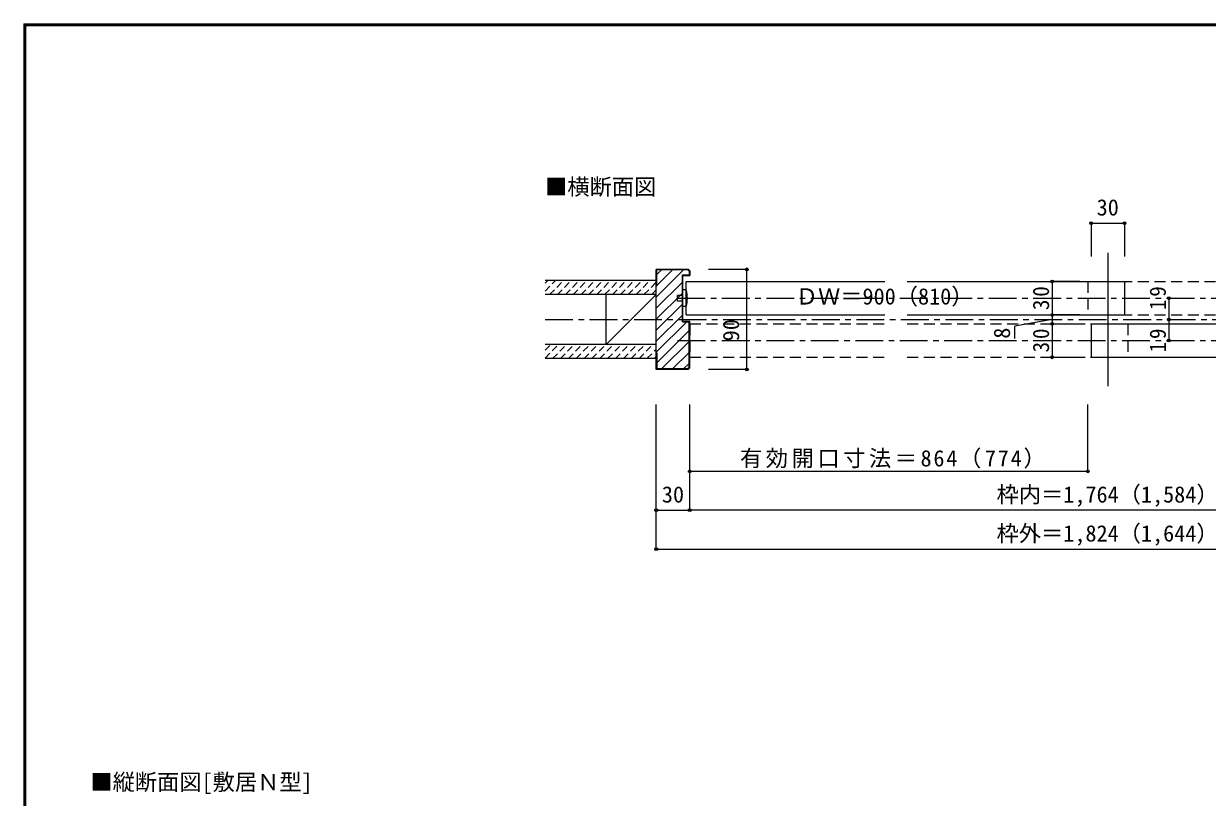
# Model space of a CAD drawing. Units: millimetres, scale not verified. Extents: x -973 to 977, y -718 to 696.
# Drawn here: x -973 to 91, y 0 to 696 of the extents above; entities that cross this region are included whole.
import ezdxf
from ezdxf.enums import TextEntityAlignment as Align

# ---------------------------------------------------------------- set-up
doc = ezdxf.new("R2010")
doc.units = ezdxf.units.MM
doc.header["$LTSCALE"] = 5
doc.header["$PDMODE"] = 32
doc.header["$PDSIZE"] = 2.5
for name, pattern in [('CHAIN1', [8, 5, -1, 1, -1]), ('DASHED1', [1.8, 1.2, -0.6]), ('DASHED2', [3, 2, -1])]:
    doc.linetypes.add(name, pattern=pattern)
for name, color, linetype in [('0-1_通り芯', 4, 'CHAIN1'), ('0-2_柱', 3, 'Continuous'), ('0-3_仕上げ', 7, 'Continuous'), ('0-4_枠', 3, 'Continuous'), ('0-6_扉', 6, 'Continuous'), ('0-7_金物', 7, 'Continuous'), ('0-A_文字', 7, 'Continuous'), ('0-B_寸法', 7, 'Continuous'), ('0-C_ハッチ', 4, 'DASHED1'), ('F-1_枠', 6, 'Continuous')]:
    doc.layers.add(name, color=color, linetype=linetype)
doc.styles.add('ＭＳ ゴシック', font='')
doc.styles.get('ＭＳ ゴシック').set_extended_font_data('MS Gothic')

msp = doc.modelspace()

# ---------------------------------------------------------------- linework, layer by layer
at = {"layer": '0-1_通り芯'}
msp.add_line((-504.366, 430), (507.672, 430), dxfattribs=at)
at = {"layer": '0-2_柱'}
for p, q in [((-449.366, 407.5), (-449.366, 452.5)), ((-404.366, 407.5), (-404.366, 452.5))]:
    msp.add_line(p, q, dxfattribs=at)
at = {"layer": '0-2_柱', "color": 7}
msp.add_line((-449.366, 407.5), (-404.366, 452.5), dxfattribs=at)
at = {"layer": '0-3_仕上げ', "color": 2}
for p, q in [((-404.366, 465), (-504.366, 465)), ((-404.366, 452.5), (-504.366, 452.5)), ((-404.366, 407.5), (-504.366, 407.5)), ((-404.366, 395), (-504.366, 395))]:
    msp.add_line(p, q, dxfattribs=at)
at = {"layer": '0-4_枠'}
for p, q in [((1.653, 490), (1.653, 370)), ((-375.781, 475), (-404.366, 475)), ((-404.366, 385), (-404.366, 475)), ((-375.988, 474.5), (-403.866, 474.5)), ((-403.866, 460), (-403.866, 474.5)), ((-380.866, 470), (-374.866, 470)), ((-380.866, 428), (-380.866, 470)), ((-380.366, 469.5), (-374.366, 469.5)), ((-380.366, 428.5), (-380.366, 469.5)), ((-375.988, 474.5), (-374.866, 473.379)), ((-374.366, 473.586), (-375.781, 475)), ((-374.866, 473.379), (-374.866, 470)), ((-374.366, 473.586), (-374.366, 469.5)), ((-403.866, 460), (-404.366, 460)), ((-380.866, 428), (-374.866, 428)), ((-380.366, 428.5), (-374.366, 428.5)), ((-374.866, 386.914), (-374.866, 428)), ((-374.366, 386.414), (-374.366, 428.5)), ((-403.866, 400), (-404.366, 400)), ((-403.866, 400), (-403.866, 385.5)), ((-375.781, 385), (-404.366, 385)), ((-376.281, 385.5), (-403.866, 385.5)), ((-374.866, 386.914), (-376.281, 385.5)), ((-375.781, 385), (-374.366, 386.414))]:
    msp.add_line(p, q, dxfattribs=at)
at = {"layer": '0-6_扉'}
for p, q in [((-377.366, 434), (-377.366, 464)), ((-377.366, 464), (-198.808, 464)), ((-178.808, 464), (16.653, 464)), ((16.653, 464), (16.653, 434)), ((-377.366, 434), (-198.808, 434)), ((-178.808, 434), (16.653, 434)), ((-13.347, 426), (-13.347, 396)), ((-13.347, 426), (173.663, 426)), ((-13.347, 396), (173.663, 396))]:
    msp.add_line(p, q, dxfattribs=at)
at = {"layer": '0-6_扉', "color": 2, "linetype": 'DASHED2'}
for p, q in [((-16.347, 464), (-16.347, 434)), ((-16.347, 464), (173.663, 464)), ((-374.366, 426), (-374.366, 396)), ((-374.366, 426), (-198.808, 426)), ((-178.808, 426), (19.653, 426)), ((-16.347, 434), (173.663, 434)), ((19.653, 426), (19.653, 396)), ((-374.366, 396), (-198.808, 396)), ((-178.808, 396), (19.653, 396))]:
    msp.add_line(p, q, dxfattribs=at)
at = {"layer": '0-7_金物'}
for p, q in [((-380.366, 451.5), (-385.366, 451.5)), ((-385.366, 446.5), (-385.366, 451.5)), ((-377.366, 456.5), (-380.366, 456.5)), ((-380.366, 441.5), (-380.366, 456.5)), ((-380.366, 446.5), (-385.366, 446.5)), ((-377.366, 441.5), (-380.366, 441.5))]:
    msp.add_line(p, q, dxfattribs=at)
msp.add_arc((-407.818, 449), 31.361, 346.16371, 13.83632, dxfattribs=at)
at = {"layer": '0-B_寸法', "color": 4}
for p, q in [((-13.347, 516.5), (-13.347, 486.5)), ((-13.347, 516.5), (16.653, 516.5)), ((16.653, 516.5), (16.653, 486.5)), ((-322.945, 475), (-357.467, 475)), ((-322.945, 385), (-322.945, 475)), ((-23.347, 464), (-48.393, 464)), ((-48.393, 464), (-48.393, 434)), ((56.653, 449), (56.653, 430)), ((-48.393, 430), (-81.849, 423.915)), ((-23.347, 434), (-48.393, 434)), ((-48.393, 434), (-23.347, 434)), ((-48.393, 434), (-48.393, 396)), ((-48.393, 426), (-23.347, 426)), ((56.653, 430), (56.653, 411)), ((-81.849, 412.872), (-81.849, 423.915)), ((-48.393, 396), (-23.347, 396)), ((-322.945, 385), (-357.467, 385)), ((-404.366, 223.5), (-404.366, 353.5)), ((-374.366, 258.5), (-374.366, 353.5)), ((-16.347, 293.5), (-16.347, 353.5)), ((-374.366, 293.5), (-16.347, 293.5)), ((-404.366, 258.5), (-374.366, 258.5)), ((377.672, 258.5), (-374.366, 258.5)), ((-404.366, 223.5), (407.672, 223.5))]:
    msp.add_line(p, q, dxfattribs=at)
at = {"layer": '0-B_寸法', "color": 4, "linetype": 'CHAIN1'}
for p, q in [((-385.366, 449), (388.672, 449)), ((-385.366, 411), (388.672, 411))]:
    msp.add_line(p, q, dxfattribs=at)
at = {"layer": '0-B_寸法'}
for p in [(-13.347, 516.5), (16.653, 516.5), (-322.945, 475), (-48.393, 464), (56.653, 449), (-48.393, 434), (-48.393, 434), (-48.393, 426), (56.653, 430), (56.653, 411), (-48.393, 396), (-322.945, 385), (-374.366, 293.5), (-16.347, 293.5), (-404.366, 258.5), (-374.366, 258.5), (-404.366, 223.5)]:
    msp.add_point(p, dxfattribs=at)
at = {"layer": '0-C_ハッチ', "linetype": 'Continuous'}
for p, q in [((-404.366, 450.018), (-379.885, 474.5)), ((-403.866, 460.418), (-389.784, 474.5)), ((-403.866, 470.317), (-399.684, 474.5)), ((-404.366, 440.119), (-380.866, 463.619)), ((-404.366, 430.219), (-380.866, 453.719)), ((-404.366, 420.32), (-380.866, 443.82)), ((-404.366, 410.42), (-380.866, 433.92)), ((-404.366, 400.521), (-376.887, 428)), ((-403.866, 391.121), (-374.866, 420.121)), ((-399.588, 385.5), (-374.866, 410.222)), ((-389.689, 385.5), (-374.866, 400.322)), ((-379.789, 385.5), (-374.866, 390.423))]:
    msp.add_line(p, q, dxfattribs=at)
at = {"layer": '0-C_ハッチ'}
for p, q in [((-504.366, 462.601), (-501.967, 465)), ((-504.366, 455.53), (-494.896, 465)), ((-500.325, 452.5), (-487.825, 465)), ((-493.254, 452.5), (-480.754, 465)), ((-486.183, 452.5), (-473.683, 465)), ((-479.112, 452.5), (-466.612, 465)), ((-472.041, 452.5), (-459.541, 465)), ((-464.97, 452.5), (-452.47, 465)), ((-457.899, 452.5), (-445.399, 465)), ((-450.828, 452.5), (-438.328, 465)), ((-443.757, 452.5), (-431.257, 465)), ((-436.685, 452.5), (-424.185, 465)), ((-429.614, 452.5), (-417.114, 465)), ((-422.543, 452.5), (-410.043, 465)), ((-415.472, 452.5), (-404.366, 463.606)), ((-408.401, 452.5), (-404.366, 456.535)), ((-504.366, 402.393), (-499.259, 407.5)), ((-504.366, 395.322), (-492.188, 407.5)), ((-497.617, 395), (-485.117, 407.5)), ((-490.546, 395), (-478.046, 407.5)), ((-483.475, 395), (-470.975, 407.5)), ((-476.404, 395), (-463.904, 407.5)), ((-469.333, 395), (-456.833, 407.5)), ((-462.262, 395), (-449.762, 407.5)), ((-455.191, 395), (-442.691, 407.5)), ((-448.119, 395), (-435.619, 407.5)), ((-441.048, 395), (-428.548, 407.5)), ((-433.977, 395), (-421.477, 407.5)), ((-426.906, 395), (-414.406, 407.5)), ((-419.835, 395), (-407.335, 407.5)), ((-412.764, 395), (-404.366, 403.398)), ((-405.693, 395), (-404.366, 396.327))]:
    msp.add_line(p, q, dxfattribs=at)
at = {"layer": 'F-1_枠'}
for p, q in [((-973.347, 695.833), (-973.347, -700.833)), ((-973.347, 695.833), (976.653, 695.833)), ((-973.347, 695), (976.653, 695)), ((-973.347, 694.167), (976.653, 694.167)), ((-972.514, 695.833), (-972.514, -700.833)), ((-971.68, 695.833), (-971.68, -700.833))]:
    msp.add_line(p, q, dxfattribs=at)

# ---------------------------------------------------------------- texts
at = {"layer": '0-A_文字', "style": 'ＭＳ ゴシック'}
for s, p in [('■横断面図', (-504.366, 537.5)), ('■縦断面図[敷居Ｎ型]', (-913.347, 2.5))]:
    msp.add_text(s, height=14.66, dxfattribs=at).set_placement(p, align=Align.BOTTOM_LEFT)
at = {"layer": '0-B_寸法', "style": 'ＭＳ ゴシック'}
for s, p in [('30', (-8.347, 519)), ('ＤＷ＝900（810）', (-278.901, 439)), ('30', (-399.366, 261)), ('枠内＝1,764（1,584）', (-98.347, 261)), ('枠外＝1,824（1,644）', (-98.347, 226))]:
    msp.add_text(s, height=14.66, dxfattribs=at).set_placement(p, align=Align.BOTTOM_LEFT)
for s, p in [('90', (-325.445, 410.36)), ('8', (-81.849, 412.704))]:
    msp.add_text(s, height=14.66, rotation=90, dxfattribs=at).set_placement(p, align=Align.BOTTOM_LEFT)
at = {"layer": '0-B_寸法', "char_height": 14.66, "attachment_point": 7, "rotation": 90, "style": 'ＭＳ ゴシック'}
for s, insert in [('\\T1.27;\\W0.95;30', (-50.893, 438.375)), ('\\T1.27;\\W0.95;19', (54.153, 438.375)), ('\\T1.27;\\W0.95;30', (-50.893, 400.375)), ('\\T1.27;\\W0.95;19', (54.153, 400.375))]:
    msp.add_mtext(s, dxfattribs=dict(at, insert=insert))
at = {"layer": '0-B_寸法', "insert": (-329.107, 296), "char_height": 14.66, "attachment_point": 7, "style": 'ＭＳ ゴシック'}
msp.add_mtext('\\T1.16;有効開口寸法＝864（774）', dxfattribs=at)

doc.saveas('drawing.dxf')
